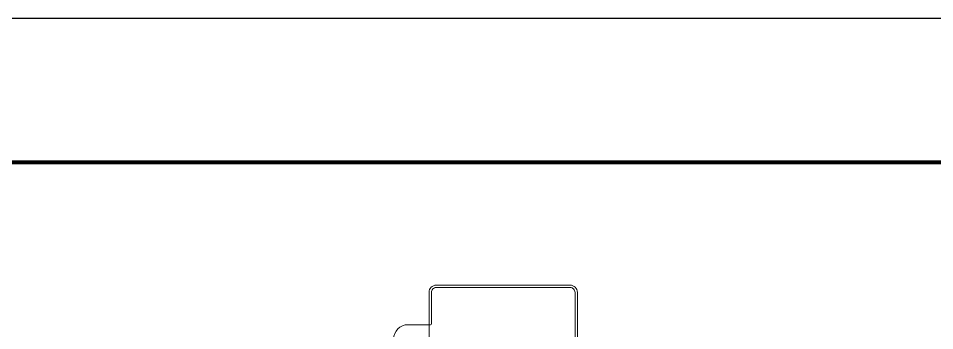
# Model space of a CAD drawing. Header units: millimetres. Extents: x 3 to 421, y 1 to 337.
# Drawn here: x 270.69 to 289.85, y 132.35 to 138.87 of the extents above; entities that cross this region are included whole.
import ezdxf

# ---------------------------------------------------------------- set-up
doc = ezdxf.new("R2010")
doc.units = ezdxf.units.MM
doc.header["$MEASUREMENT"] = 0
doc.layers.add('template', color=7, linetype='Continuous')

msp = doc.modelspace()

# ---------------------------------------------------------------- linework, layer by layer
at = {"color": 8, "lineweight": 9}
msp.add_line((278.839, 132.472), (279.309, 132.472), dxfattribs=at)
at = {"color": 8, "lineweight": 9, "transparency": 33554687}
for points in [[(282.379, 131.697), (282.379, 133.147, 0.414214), (282.229, 133.297), (279.429, 133.297, 0.414214), (279.279, 133.147), (279.279, 131.822), (279.279, 132.472)], [(282.329, 131.697), (282.329, 133.147, 0.414214), (282.229, 133.247), (279.429, 133.247, 0.414214), (279.329, 133.147), (279.329, 132.492)]]:
    msp.add_lwpolyline(points, format="xyb", dxfattribs=at)
at = {"color": 8, "lineweight": 9}
for centre, radius, start, end in [((278.839, 132.172), 0.3, 90, 180), ((279.309, 132.492), 0.02, 270, 0)]:
    msp.add_arc(centre, radius, start, end, dxfattribs=at)
at = {"layer": 'template'}
msp.add_line((313.659, 138.867), (214.384, 138.867), dxfattribs=at)
at = {"layer": 'template', "linetype": 'Continuous', "const_width": 0.0853}
msp.add_lwpolyline([(220.4, 71.48), (310.651, 71.48), (310.651, 135.859), (220.4, 135.859)], close=True, dxfattribs=at)

doc.saveas('drawing.dxf')
